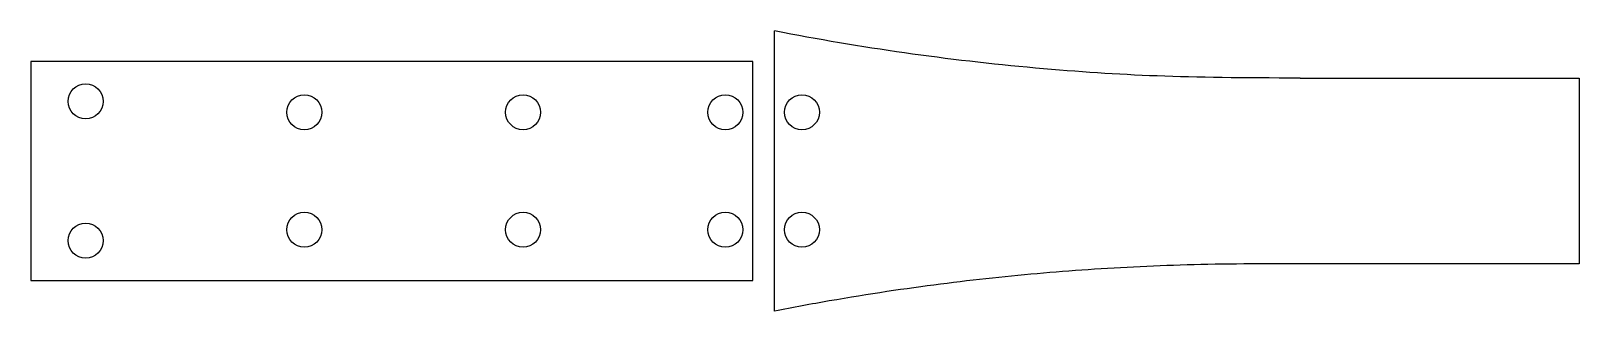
# Model space of a CAD drawing. Header units: millimetres. Extents: x 68 to 210, y -7 to 19.
import ezdxf

# ---------------------------------------------------------------- set-up
doc = ezdxf.new("R2010")
doc.units = ezdxf.units.MM

msp = doc.modelspace()

# ---------------------------------------------------------------- linework, layer by layer
at = {"color": 7, "linetype": 'Continuous', "lineweight": 25}
for p, q in [((136.1, -6.81), (136.1, 18.81)), ((134.1, 16), (68.1, 16)), ((68.1, 16), (68.1, -4)), ((134.1, -4), (134.1, 16)), ((184.17, 14.5), (209.66, 14.5)), ((209.66, 14.5), (209.66, -2.5)), ((209.66, -2.5), (184.17, -2.5)), ((68.1, -4), (134.1, -4))]:
    msp.add_line(p, q, dxfattribs=at)
for centre in [(73.1, 12.37), (93.1, 11.37), (113.1, 11.37), (131.6, 11.37), (138.6, 11.37), (93.1, 0.63), (113.1, 0.63), (131.6, 0.63), (138.6, 0.63), (73.1, -0.37)]:
    msp.add_circle(centre, 1.6, dxfattribs=at)
for points, knots in [([(184.17, 14.5), (173.58, 14.5), (167.95, 14.7), (151.94, 16.13), (143.99, 17.26), (136.1, 18.81)], [0, 0, 0, 0, 0.5, 0.5, 1, 1, 1, 1]), ([(184.17, -2.5), (183.82, -2.5), (182.95, -2.5), (181.67, -2.5), (180.8, -2.5), (176.7, -2.5), (170.02, -2.67), (160.68, -3.28), (151.38, -4.27), (144.76, -5.25), (139.46, -6.17), (137.79, -6.47), (136.1, -6.81)], [0.0438298, 0.0438298, 0.0438298, 0.0438298, 0.045876, 0.0491764, 0.0524767, 0.0524767, 0.0823224, 0.1121681, 0.1420138, 0.1718595, 0.1718595, 0.1852625, 0.1852625, 0.1852625, 0.1852625])]:
    msp.add_open_spline(points, degree=3, knots=knots, dxfattribs=at)

doc.saveas('drawing.dxf')
